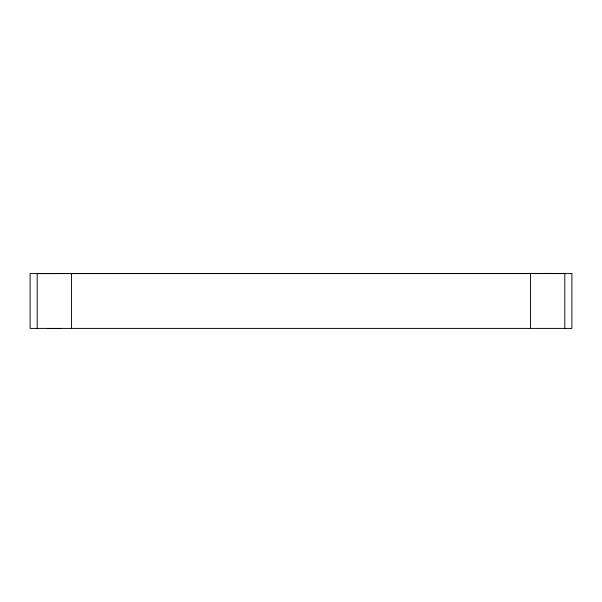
<?xml version="1.0" encoding="UTF-8"?>
<svg xmlns="http://www.w3.org/2000/svg" width="602" height="602" viewBox="0 0 602 602"><rect width="100%" height="100%" fill="white"/><g stroke="black" fill="none" stroke-linecap="round" stroke-linejoin="round"><path stroke-width="0.9" d="M47.475 328.564L61.178 328.564M564.804 273.586L564.804 328.406M530.543 273.586L530.543 328.406M71.457 273.586L71.457 328.406M37.196 328.406L37.196 273.586L547.677 273.436A24.215 0.745 -0.2 0 1 564.653 273.594M571.9 273.586L30.1 273.586L30.1 328.406L571.9 328.406L571.9 273.586"/></g></svg>
